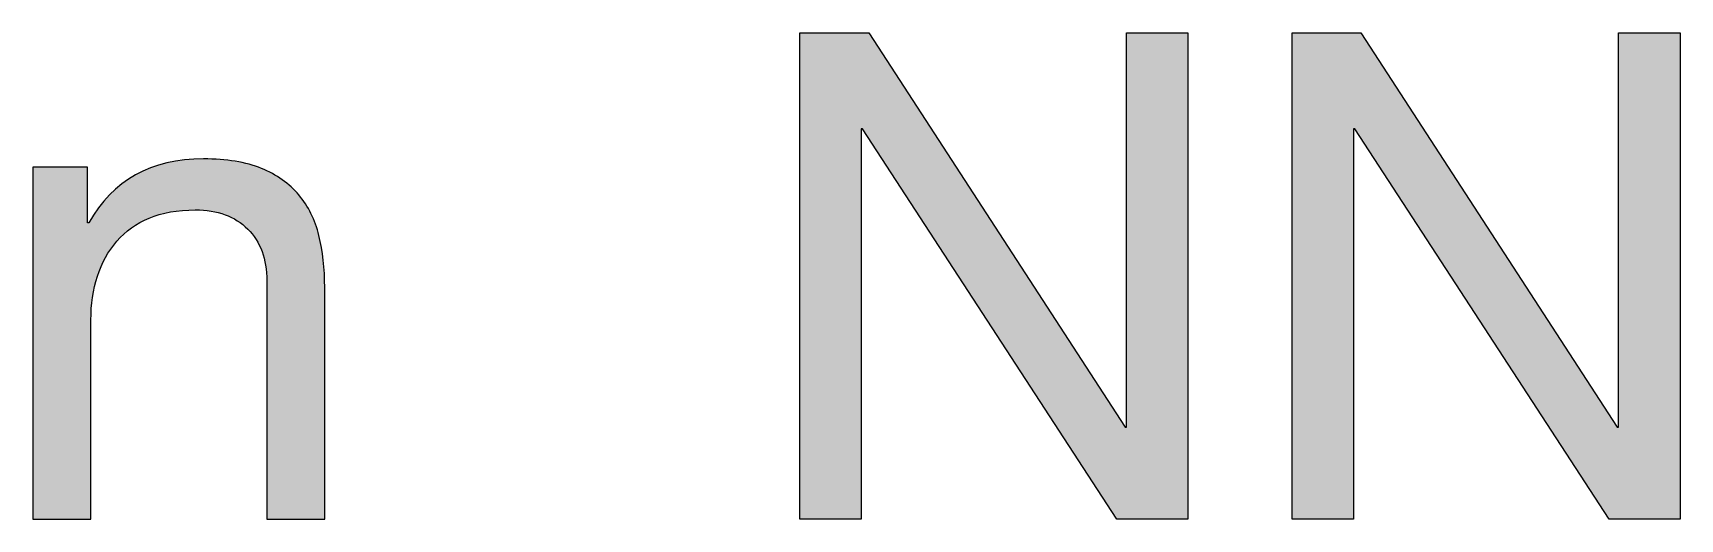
# Paper-space layout 'A2 (portrait)' of a CAD drawing. Extents: x 0 to 396, y 0 to 564.
# Drawn here: x 291.53 to 298.5, y 41.45 to 43.51 of the extents above; entities that cross this region are included whole.
import ezdxf
from ezdxf.enums import TextEntityAlignment as Align

# ---------------------------------------------------------------- set-up
doc = ezdxf.new("R2010")
doc.units = 0
doc.layers.get('0').update_dxf_attribs({"linetype": 'CONTINUOUS'})
doc.layers.get('Defpoints').update_dxf_attribs({"linetype": 'CONTINUOUS'})
doc.layers.add('JPP_Mask', color=7, linetype='CONTINUOUS')
doc.styles.add('JPP', font='arial.ttf')

# ---------------------------------------------------------------- blocks, each defined once
blk = doc.blocks.new('A2mask (portrait)')
at = {"true_color": 0x004a91}
for points in [[(296.415, 43.5056), (296.1552, 43.5056), (296.1552, 41.8358), (296.1496, 41.8358), (295.065, 43.5056), (294.7738, 43.5056), (294.7738, 41.4465), (295.0336, 41.4465), (295.0336, 43.0989), (295.0392, 43.0989), (296.1151, 41.4465), (296.415, 41.4465)], [(297.1158, 43.0989), (297.1214, 43.0989), (298.1973, 41.4465), (298.4972, 41.4465), (298.4972, 43.5056), (298.2374, 43.5056), (298.2374, 41.8358), (298.2318, 41.8358), (297.1473, 43.5056), (296.856, 43.5056), (296.856, 41.4465), (297.1158, 41.4465)]]:
    blk.add_hatch(color=154, dxfattribs=at).paths.add_polyline_path(points)
h = blk.add_hatch(color=154, dxfattribs=at)
edge = h.paths.add_edge_path()
edge.add_spline(control_points=[(292.739, 42.6476), (292.7227, 42.7139), (292.6942, 42.7712), (292.6541, 42.8193)], knot_values=[5, 5, 5, 5, 6, 6, 6, 6], degree=3, periodic=0)
edge.add_spline(control_points=[(292.6541, 42.8193), (292.6137, 42.8673), (292.5607, 42.9047), (292.4954, 42.9319)], knot_values=[4, 4, 4, 4, 5, 5, 5, 5], degree=3, periodic=0)
edge.add_spline(control_points=[(292.4954, 42.9319), (292.4301, 42.9588), (292.3483, 42.972), (292.2502, 42.972)], knot_values=[3, 3, 3, 3, 4, 4, 4, 4], degree=3, periodic=0)
edge.add_spline(control_points=[(292.2502, 42.972), (292.0292, 42.972), (291.8675, 42.8819), (291.7658, 42.701)], knot_values=[2, 2, 2, 2, 3, 3, 3, 3], degree=3, periodic=0)
edge.add_spline(control_points=[(291.7598, 42.701), (291.7598, 42.701), (291.7598, 42.7601), (291.7598, 42.8193)], knot_values=[0.5, 0.5, 0.5, 0.5, 1, 1, 1, 1], degree=3, periodic=0)
edge.add_spline(control_points=[(291.7598, 42.8193), (291.7598, 42.8784), (291.7598, 42.9375), (291.7598, 42.9375), (291.7598, 42.9375), (291.7454, 42.9375), (291.7238, 42.9375)], knot_values=[19.749965, 19.749965, 19.749965, 19.749965, 20.249965, 20.249965, 20.249965, 20.5, 20.5, 20.5, 20.5], degree=3, periodic=0)
edge.add_spline(control_points=[(291.7238, 42.9375), (291.7022, 42.9375), (291.6733, 42.9375), (291.6445, 42.9375)], knot_values=[19.49997, 19.49997, 19.49997, 19.49997, 19.749965, 19.749965, 19.749965, 19.749965], degree=3, periodic=0)
edge.add_spline(control_points=[(291.6445, 42.9375), (291.6301, 42.9375), (291.6157, 42.9375), (291.6022, 42.9375)], knot_values=[19.374972, 19.374972, 19.374972, 19.374972, 19.49997, 19.49997, 19.49997, 19.49997], degree=3, periodic=0)
edge.add_spline(control_points=[(291.6022, 42.9375), (291.5887, 42.9375), (291.576, 42.9375), (291.5652, 42.9375)], knot_values=[19.249975, 19.249975, 19.249975, 19.249975, 19.374972, 19.374972, 19.374972, 19.374972], degree=3, periodic=0)
edge.add_spline(control_points=[(291.5652, 42.9375), (291.5598, 42.9375), (291.5549, 42.9375), (291.5505, 42.9375)], knot_values=[19.187476, 19.187476, 19.187476, 19.187476, 19.249975, 19.249975, 19.249975, 19.249975], degree=3, periodic=0)
edge.add_spline(control_points=[(291.5505, 42.9375), (291.5461, 42.9375), (291.5423, 42.9375), (291.5391, 42.9375)], knot_values=[19.124977, 19.124977, 19.124977, 19.124977, 19.187476, 19.187476, 19.187476, 19.187476], degree=3, periodic=0)
edge.add_spline(control_points=[(291.5292, 42.9375), (291.5292, 42.9375), (291.5292, 42.9375), (291.5292, 42.9375), (291.5292, 42.9375), (291.5292, 42.9375), (291.5292, 42.9375)], knot_values=[18.99998, 18.99998, 18.99998, 18.99998, 19.001425, 19.001425, 19.001425, 19.001445, 19.001445, 19.001445, 19.001445], degree=3, periodic=0)
edge.add_spline(control_points=[(291.5292, 42.9375), (291.5292, 42.9375), (291.5292, 42.5647), (291.5292, 42.192)], knot_values=[18.49999, 18.49999, 18.49999, 18.49999, 18.99998, 18.99998, 18.99998, 18.99998], degree=3, periodic=0)
edge.add_spline(control_points=[(291.5292, 42.192), (291.5292, 41.8192), (291.5292, 41.4465), (291.5292, 41.4465), (291.5292, 41.4465), (291.5292, 41.4465), (291.5292, 41.4465)], knot_values=[17.999023, 17.999023, 17.999023, 17.999023, 18.499013, 18.499013, 18.499013, 18.49999, 18.49999, 18.49999, 18.49999], degree=3, periodic=0)
edge.add_spline(control_points=[(291.5353, 41.4465), (291.5366, 41.4465), (291.5381, 41.4465), (291.5397, 41.4465)], knot_values=[17.875002, 17.875002, 17.875002, 17.875002, 17.906252, 17.906252, 17.906252, 17.906252], degree=3, periodic=0)
edge.add_spline(control_points=[(291.5397, 41.4465), (291.5431, 41.4465), (291.5472, 41.4465), (291.5518, 41.4465)], knot_values=[17.812504, 17.812504, 17.812504, 17.812504, 17.875002, 17.875002, 17.875002, 17.875002], degree=3, periodic=0)
edge.add_spline(control_points=[(291.5518, 41.4465), (291.5565, 41.4465), (291.5618, 41.4465), (291.5675, 41.4465)], knot_values=[17.750005, 17.750005, 17.750005, 17.750005, 17.812504, 17.812504, 17.812504, 17.812504], degree=3, periodic=0)
edge.add_spline(control_points=[(291.5675, 41.4465), (291.579, 41.4465), (291.5924, 41.4465), (291.6068, 41.4465)], knot_values=[17.625007, 17.625007, 17.625007, 17.625007, 17.750005, 17.750005, 17.750005, 17.750005], degree=3, periodic=0)
edge.add_spline(control_points=[(291.6068, 41.4465), (291.6211, 41.4465), (291.6365, 41.4465), (291.6518, 41.4465)], knot_values=[17.50001, 17.50001, 17.50001, 17.50001, 17.625008, 17.625008, 17.625008, 17.625008], degree=3, periodic=0)
edge.add_spline(control_points=[(291.6518, 41.4465), (291.6824, 41.4465), (291.7131, 41.4465), (291.7361, 41.4465)], knot_values=[17.250015, 17.250015, 17.250015, 17.250015, 17.50001, 17.50001, 17.50001, 17.50001], degree=3, periodic=0)
edge.add_spline(control_points=[(291.7361, 41.4465), (291.7591, 41.4465), (291.7744, 41.4465), (291.7744, 41.4465), (291.7744, 41.4465), (291.7744, 41.4465), (291.7744, 41.4465)], knot_values=[16.999532, 16.999532, 16.999532, 16.999532, 17.249547, 17.249547, 17.249547, 17.250015, 17.250015, 17.250015, 17.250015], degree=3, periodic=0)
edge.add_spline(control_points=[(291.7744, 41.4518), (291.7744, 41.453), (291.7744, 41.4544), (291.7744, 41.4559)], knot_values=[16.937521, 16.937521, 16.937521, 16.937521, 16.953146, 16.953146, 16.953146, 16.953146], degree=3, periodic=0)
edge.add_spline(control_points=[(291.7744, 41.4559), (291.7744, 41.459), (291.7744, 41.4628), (291.7744, 41.4673)], knot_values=[16.906272, 16.906272, 16.906272, 16.906272, 16.937521, 16.937521, 16.937521, 16.937521], degree=3, periodic=0)
edge.add_spline(control_points=[(291.7744, 41.4673), (291.7744, 41.4718), (291.7744, 41.4769), (291.7744, 41.4826)], knot_values=[16.875022, 16.875022, 16.875022, 16.875022, 16.906272, 16.906272, 16.906272, 16.906272], degree=3, periodic=0)
edge.add_spline(control_points=[(291.7744, 41.4826), (291.7744, 41.4942), (291.7744, 41.5081), (291.7744, 41.5242)], knot_values=[16.812524, 16.812524, 16.812524, 16.812524, 16.875022, 16.875022, 16.875022, 16.875022], degree=3, periodic=0)
edge.add_spline(control_points=[(291.7744, 41.5242), (291.7744, 41.5402), (291.7744, 41.5583), (291.7744, 41.5781)], knot_values=[16.750025, 16.750025, 16.750025, 16.750025, 16.812524, 16.812524, 16.812524, 16.812524], degree=3, periodic=0)
edge.add_spline(control_points=[(291.7744, 41.5781), (291.7744, 41.6175), (291.7744, 41.6636), (291.7744, 41.7129)], knot_values=[16.625028, 16.625028, 16.625028, 16.625028, 16.750025, 16.750025, 16.750025, 16.750025], degree=3, periodic=0)
edge.add_spline(control_points=[(291.7744, 41.7129), (291.7744, 41.7623), (291.7744, 41.8149), (291.7744, 41.8676)], knot_values=[16.50003, 16.50003, 16.50003, 16.50003, 16.625028, 16.625028, 16.625028, 16.625028], degree=3, periodic=0)
edge.add_spline(control_points=[(291.7744, 41.8676), (291.7744, 41.9729), (291.7744, 42.0782), (291.7744, 42.1571)], knot_values=[16.250035, 16.250035, 16.250035, 16.250035, 16.50003, 16.50003, 16.50003, 16.50003], degree=3, periodic=0)
edge.add_spline(control_points=[(291.7744, 42.1571), (291.7744, 42.2361), (291.7744, 42.2888), (291.7744, 42.2888), (291.7744, 42.356), (291.7833, 42.418), (291.8019, 42.4747)], knot_values=[15, 15, 15, 15, 15.250035, 15.250035, 15.250035, 16.250035, 16.250035, 16.250035, 16.250035], degree=3, periodic=0)
edge.add_spline(control_points=[(291.8019, 42.4747), (291.8201, 42.5313), (291.8473, 42.581), (291.8841, 42.6231)], knot_values=[14, 14, 14, 14, 15, 15, 15, 15], degree=3, periodic=0)
edge.add_spline(control_points=[(291.8841, 42.6231), (291.9205, 42.6655), (291.9663, 42.6983), (292.0209, 42.7212)], knot_values=[13, 13, 13, 13, 14, 14, 14, 14], degree=3, periodic=0)
edge.add_spline(control_points=[(292.0209, 42.7212), (292.0756, 42.7444), (292.1405, 42.756), (292.2158, 42.756)], knot_values=[12, 12, 12, 12, 13, 13, 13, 13], degree=3, periodic=0)
edge.add_spline(control_points=[(292.2158, 42.756), (292.3099, 42.756), (292.3838, 42.7288), (292.4378, 42.6751)], knot_values=[11, 11, 11, 11, 12, 12, 12, 12], degree=3, periodic=0)
edge.add_spline(control_points=[(292.4378, 42.6751), (292.4914, 42.6211), (292.5186, 42.5482), (292.5186, 42.4558)], knot_values=[10, 10, 10, 10, 11, 11, 11, 11], degree=3, periodic=0)
edge.add_spline(control_points=[(292.5186, 42.4558), (292.5186, 42.4558), (292.5186, 41.4465), (292.5186, 41.4465), (292.5186, 41.4465), (292.5798, 41.4465), (292.6411, 41.4465)], knot_values=[8.5, 8.5, 8.5, 8.5, 9.5, 9.5, 9.5, 10, 10, 10, 10], degree=3, periodic=0)
edge.add_spline(control_points=[(292.6411, 41.4465), (292.7023, 41.4465), (292.7635, 41.4465), (292.7635, 41.4465), (292.7635, 41.4465), (292.7635, 41.6916), (292.7635, 41.9367)], knot_values=[7.5, 7.5, 7.5, 7.5, 8, 8, 8, 8.5, 8.5, 8.5, 8.5], degree=3, periodic=0)
edge.add_spline(control_points=[(292.7635, 41.9367), (292.7635, 42.1818), (292.7635, 42.4269), (292.7635, 42.4269), (292.7635, 42.5078), (292.7555, 42.5813), (292.739, 42.6476)], knot_values=[6, 6, 6, 6, 6.5, 6.5, 6.5, 7.5, 7.5, 7.5, 7.5], degree=3, periodic=0)
at = {"layer": 'Defpoints', "color": 154, "true_color": 0x004a91}
for points in [[(295.065, 43.5056), (296.1496, 41.8358), (296.1552, 41.8358), (296.1552, 43.5056), (296.415, 43.5056), (296.415, 41.4465), (296.1151, 41.4465), (295.0392, 43.0989), (295.0336, 43.0989), (295.0336, 41.4465), (294.7738, 41.4465), (294.7738, 43.5056), (295.065, 43.5056)], [(297.1473, 43.5056), (298.2318, 41.8358), (298.2374, 41.8358), (298.2374, 43.5056), (298.4972, 43.5056), (298.4972, 41.4465), (298.1973, 41.4465), (297.1214, 43.0989), (297.1158, 43.0989), (297.1158, 41.4465), (296.856, 41.4465), (296.856, 43.5056), (297.1473, 43.5056)]]:
    blk.add_lwpolyline(points, dxfattribs=at)
blk.add_open_spline([(291.7598, 42.9375), (291.7598, 42.9375), (291.7598, 42.701), (291.7598, 42.701), (291.7598, 42.701), (291.7658, 42.701), (291.7658, 42.701), (291.8675, 42.8819), (292.0292, 42.972), (292.2502, 42.972), (292.3483, 42.972), (292.4301, 42.9588), (292.4954, 42.9319), (292.5607, 42.9047), (292.6137, 42.8673), (292.6541, 42.8193), (292.6942, 42.7712), (292.7227, 42.7139), (292.739, 42.6476), (292.7555, 42.5813), (292.7635, 42.5078), (292.7635, 42.4269), (292.7635, 42.4269), (292.7635, 41.4465), (292.7635, 41.4465), (292.7635, 41.4465), (292.5186, 41.4465), (292.5186, 41.4465), (292.5186, 41.4465), (292.5186, 42.4558), (292.5186, 42.4558), (292.5186, 42.5482), (292.4914, 42.6211), (292.4378, 42.6751), (292.3838, 42.7288), (292.3099, 42.756), (292.2158, 42.756), (292.1405, 42.756), (292.0756, 42.7444), (292.0209, 42.7212), (291.9663, 42.6983), (291.9205, 42.6655), (291.8841, 42.6231), (291.8473, 42.581), (291.8201, 42.5313), (291.8019, 42.4747), (291.7833, 42.418), (291.7744, 42.356), (291.7744, 42.2888), (291.7744, 42.2888), (291.7744, 41.4465), (291.7744, 41.4465), (291.7744, 41.4465), (291.5292, 41.4465), (291.5292, 41.4465), (291.5292, 41.4465), (291.5292, 42.9375), (291.5292, 42.9375), (291.5292, 42.9375), (291.7598, 42.9375), (291.7598, 42.9375)], degree=3, knots=[0, 0, 0, 0, 1, 1, 1, 2, 2, 2, 3, 3, 3, 4, 4, 4, 5, 5, 5, 6, 6, 6, 7, 7, 7, 8, 8, 8, 9, 9, 9, 10, 10, 10, 11, 11, 11, 12, 12, 12, 13, 13, 13, 14, 14, 14, 15, 15, 15, 16, 16, 16, 17, 17, 17, 18, 18, 18, 19, 19, 19, 20, 20, 20, 20], dxfattribs=at)
at = {"color": 7, "style": 'JPP'}
for tag, p in [('Client', (348.6, 80.5)), ('Project1', (348.6, 63)), ('Project2', (348.6, 57.75)), ('Project3', (348.6, 52.5)), ('Title1', (348.6, 40.25)), ('Title2', (348.6, 35)), ('Title3', (348.6, 29.75)), ('Status', (273, 5.25))]:
    blk.add_attdef(tag, text='', height=2.5, dxfattribs=at).set_placement(p, align=Align.MIDDLE_LEFT)
at = {"color": 2, "style": 'JPP'}
for tag, p in [('Scale', (292.25, 17.5)), ('Checked', (355.25, 17.5)), ('Drawn', (323.75, 17.5)), ('Date', (386.75, 17.5))]:
    blk.add_attdef(tag, text='', height=1.4, dxfattribs=at).set_placement(p, align=Align.MIDDLE_CENTER)
at = {"color": 6, "style": 'JPP'}
for tag, p in [('Ref', (336, 5.25)), ('DrgNo.', (365.4, 5.25))]:
    blk.add_attdef(tag, text='', height=2.8, dxfattribs=at).set_placement(p, align=Align.MIDDLE_LEFT)
blk.add_attdef('Rev', text='', height=2.8, dxfattribs=at).set_placement((389.3923, 5.25), align=Align.MIDDLE_CENTER)

psp = doc.layouts.new('A2 (portrait)')

# ---------------------------------------------------------------- block references
at = {"layer": 'JPP_Mask'}
psp.add_blockref('A2mask (portrait)', (0, 0), dxfattribs=at)

doc.saveas('drawing.dxf')
